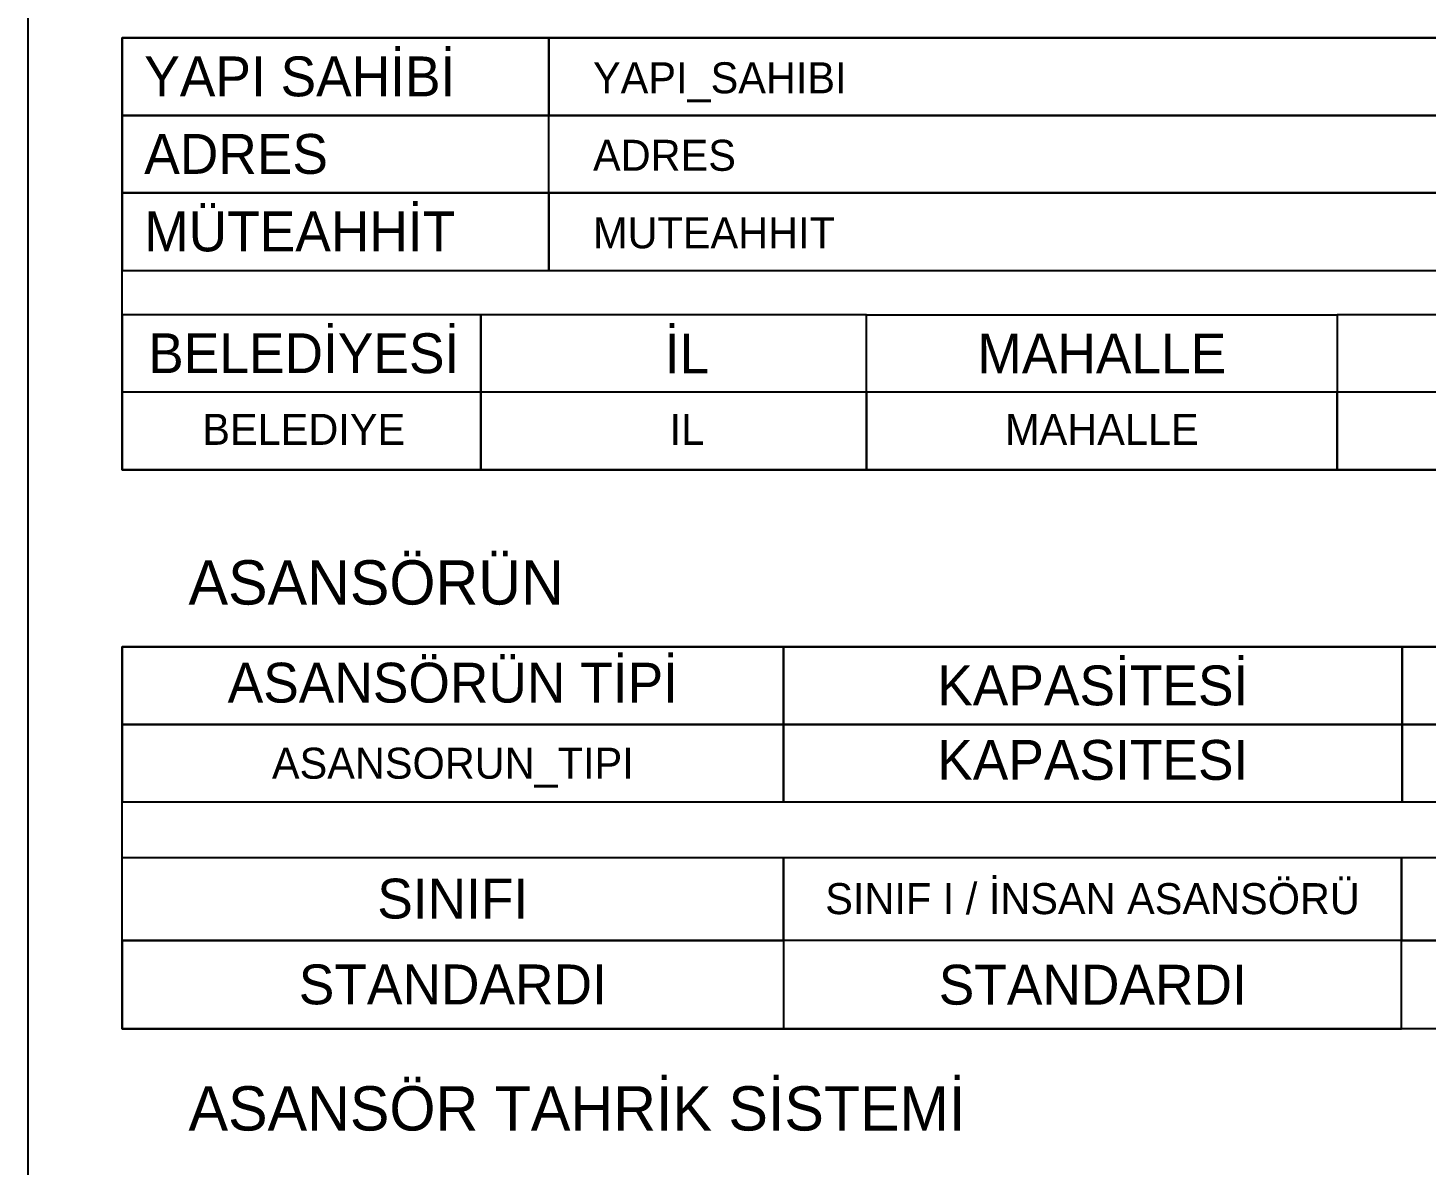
# Model space of a CAD drawing. Header units: millimetres. Extents: x 0 to 12684, y 0 to 17820.
# Drawn here: x 0 to 6312, y 8754 to 13888 of the extents above; entities that cross this region are included whole.
import ezdxf
from ezdxf.enums import TextEntityAlignment as Align

# ---------------------------------------------------------------- set-up
doc = ezdxf.new("R2010")
doc.units = ezdxf.units.MM
doc.layers.add('Yazılar', color=70, linetype='Continuous')
doc.styles.add('YAZI', font='seguisbi.ttf', dxfattribs={"height": 2.4})
doc.styles.add('Yazı_Başlık', font='seguisbi.ttf', dxfattribs={"height": 180})

msp = doc.modelspace()

# ---------------------------------------------------------------- linework, layer by layer
for points in [[(425, 13143.1), (12175, 13143.1), (12175, 13843.1), (425, 13843.1)], [(425, 13493.1), (2351, 13493.1), (2351, 13843.1), (425, 13843.1)], [(425, 13843.1), (12175, 13843.1), (12175, 11893.1), (425, 11893.1)], [(2351, 13493.1), (12175, 13493.1), (12175, 13843.1), (2351, 13843.1)], [(425, 13143.1), (12175, 13143.1), (12175, 13493.1), (425, 13493.1)], [(425, 13143.1), (2351, 13143.1), (2351, 13493.1), (425, 13493.1)], [(425, 12793.1), (2351, 12793.1), (2351, 13143.1), (425, 13143.1)], [(425, 12793.1), (2351, 12793.1), (2351, 13143.1), (425, 13143.1)], [(2351, 12793.1), (12175, 12793.1), (12175, 13143.1), (2351, 13143.1)], [(425, 11893.1), (2045, 11893.1), (2045, 12593.1), (425, 12593.1)], [(2045, 11893.1), (3785, 11893.1), (3785, 12593.1), (2045, 12593.1)], [(3785, 12593.1), (5911, 12593.1), (5911, 11893.1), (3785, 11893.1)], [(5911, 11893.1), (8035, 11893.1), (8035, 12593.1), (5911, 12593.1)], [(2045, 12243.1), (425, 12243.1), (425, 11893.1), (2045, 11893.1)], [(3785, 12243.1), (2045, 12243.1), (2045, 11893.1), (3785, 11893.1)], [(5911, 12243.1), (3785, 12243.1), (3785, 11893.1), (5911, 11893.1)], [(8635, 12243.1), (5911, 12243.1), (5911, 11893.1), (8635, 11893.1)], [(425, 10743.1), (12175, 10743.1), (12175, 11093.1), (425, 11093.1)], [(425, 10393.1), (3411, 10393.1), (3411, 11093.1), (425, 11093.1)], [(425, 11093.1), (12175, 11093.1), (12175, 9368.1), (425, 9368.1)], [(3411, 10393.1), (6203.3, 10393.1), (6203.3, 11093.1), (3411, 11093.1)], [(6203.3, 10393.1), (7613.3, 10393.1), (7613.3, 11093.1), (6203.3, 11093.1)], [(425, 10393.1), (12175, 10393.1), (12175, 10743.1), (425, 10743.1)], [(425, 10143.1), (3411, 10143.1), (3411, 9768.1), (425, 9768.1)], [(3411, 10143.1), (6201, 10143.1), (6201, 9768.1), (3411, 9768.1)], [(6201, 10143.1), (9723.3, 10143.1), (9723.3, 9768.1), (6201, 9768.1)], [(425, 9368.1), (6201, 9368.1), (6201, 9768.1), (425, 9768.1)], [(425, 9768.1), (3411, 9768.1), (3411, 9368.1), (425, 9368.1)], [(6201, 9768.1), (9188, 9768.1), (9188, 9368.1), (6201, 9368.1)]]:
    msp.add_lwpolyline(points, close=True)
at = {"color": 0}
msp.add_lwpolyline([(425, 13143.1), (12175, 13143.1), (12175, 13143.1), (425, 13143.1)], close=True, dxfattribs=at)

# ---------------------------------------------------------------- texts
at = {"color": 0, "char_height": 180, "style": 'Yazı_Başlık'}
for s, insert, width, attachment_point in [('YAPI SAHİBİ               ', (525, 13668.1), 2450, 4), ('{\\C256;ADRES}', (525, 13318.1), 2450, 4), ('{\\C256;MÜTEAHHİT}', (525, 12968.1), 2450, 4), ('BELEDİYESİ             ', (1245, 12418.1), 1600, 5), ('İL             ', (2975, 12418.1), 1620, 5), ('MAHALLE            ', (4848, 12418.1), 2125.959, 5)]:
    msp.add_mtext(s, dxfattribs=dict(at, insert=insert, width=width, attachment_point=attachment_point))
at = {"color": 0, "char_height": 200, "attachment_point": 4, "style": 'Yazı_Başlık', "bg_fill": 2}
for s, insert in [('ASANSÖRÜN', (725, 11383.1)), ('ASANSÖR TAHRİK SİSTEMİ', (725, 9008.1))]:
    msp.add_mtext(s, dxfattribs=dict(at, insert=insert))
at = {"width": 2985.959, "attachment_point": 5, "style": 'Yazı_Başlık'}
for s, insert, char_height in [('ASANSÖRÜN TİPİ', (1918, 10930.6), 180), ('KAPASİTESİ', (4807.1, 10918.1), 180), ('SINIFI', (1918, 9955.6), 180), ('{\\C0;SINIF I / İNSAN ASANSÖRÜ}', (4806, 9955.6), 140), ('STANDARDI', (1918, 9568.1), 180)]:
    msp.add_mtext(s, dxfattribs=dict(at, insert=insert, char_height=char_height))
at = {"layer": 'Yazılar', "style": 'YAZI'}
for tag, p, s in [('YAPI_SAHIBI', (2551, 13593.1), 'YAPI SAHİBİ'), ('ADRES', (2551, 13243.1), 'ADRES'), ('MUTEAHHIT', (2551, 12893.1), 'MÜTEAHHİT')]:
    msp.add_attdef(tag, p, s, height=140, dxfattribs=at)
for tag, text, height, p in [('BELEDIYE', 'BELEDİYESİ', 140, (1245, 12005.6)), ('IL', 'İL', 140, (2975, 12005.6)), ('MAHALLE', 'MAHALLE', 140, (4848, 12005.6)), ('KAPASITESI', '10 KİŞİLİK / 800 KG', 180, (4807.1, 10493.1)), ('ASANSORUN_TIPI', 'Makine Daireli', 140, (1918, 10498.1)), ('STANDARDI', 'EN81-1+A3', 180, (4807.1, 9478.1))]:
    msp.add_attdef(tag, text=text, height=height, dxfattribs=at).set_placement(p, align=Align.CENTER)

# ---------------------------------------------------------------- next in the draw order: linework, layer by layer
msp.add_lwpolyline([(0, 0), (12600, 0), (12600, 17820), (0, 17820)], close=True)

doc.saveas('drawing.dxf')
